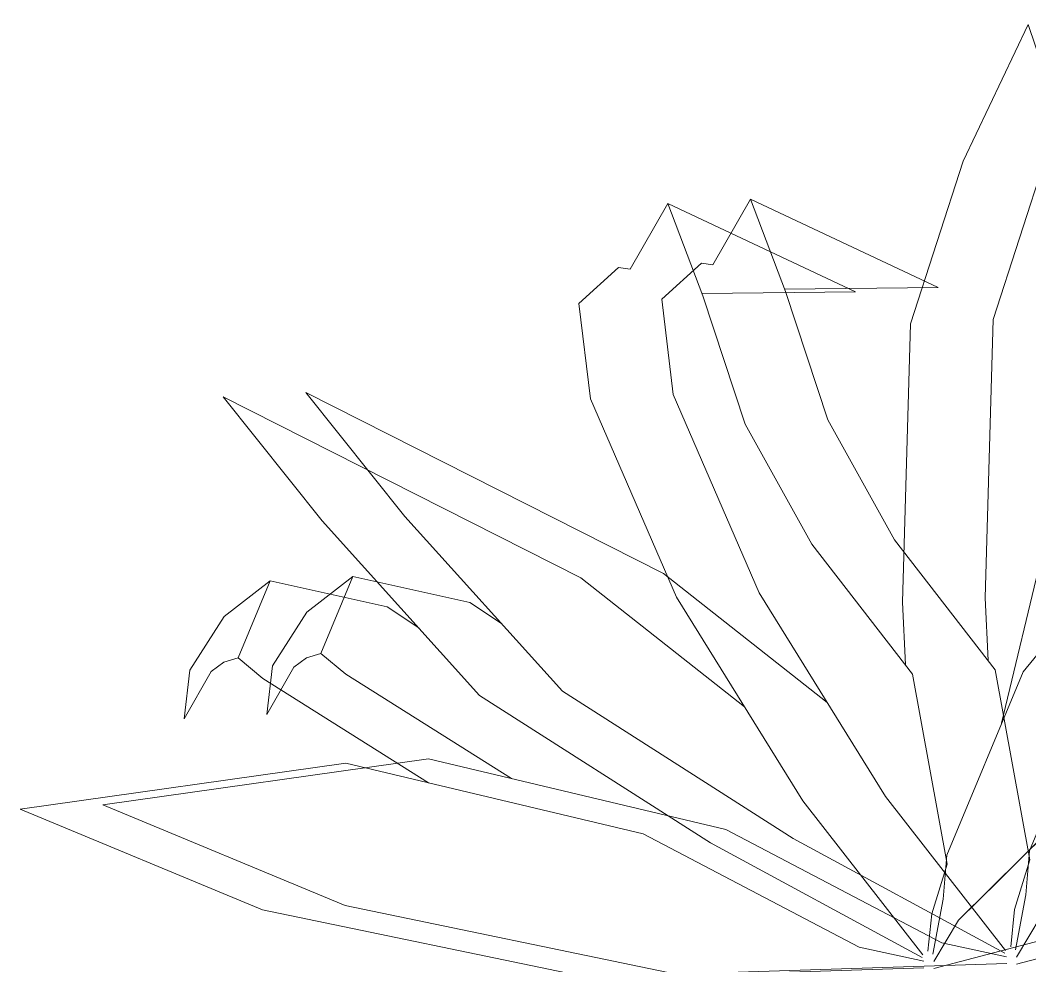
# Model space of a CAD drawing. Header units: metres. Extents: x -2370498 to 1228044, y -644254 to 236701.
# Drawn here: x -77933 to -76290, y 21479 to 23018 of the extents above; entities that cross this region are included whole.
import ezdxf

# ---------------------------------------------------------------- set-up
doc = ezdxf.new("R2010")
doc.units = ezdxf.units.M
doc.header["$MEASUREMENT"] = 0
doc.layers.add('fl', color=7, linetype='Continuous', lineweight=9, true_color=0xa3d166)

# ---------------------------------------------------------------- blocks, each defined once
blk = doc.blocks.new('FLOR 2')
for points in [[(214.40297, 128.29867), (214.37523, 128.38852), (214.32615, 128.47126), (214.27665, 128.52709), (214.29442, 128.43525), (214.34091, 128.36179), (214.39134, 128.31417), (214.40115, 128.29809)], [(214.23833, 128.43874), (214.24368, 128.45443), (214.25498, 128.46858), (214.26756, 128.47462), (214.25726, 128.46298), (214.25596, 128.45869), (214.25608, 128.45444)], [(214.26479, 128.40314), (214.25619, 128.40965), (214.23833, 128.43874), (214.25608, 128.45444), (214.26401, 128.44972), (214.30737, 128.41479)], [(214.40001, 128.29824), (214.34957, 128.34451), (214.28859, 128.39299), (214.22706, 128.41924), (214.18455, 128.43435), (214.26628, 128.35492), (214.31612, 128.32279)], [(214.39933, 128.2978), (214.34682, 128.31578), (214.28038, 128.33096), (214.21904, 128.33577), (214.19238, 128.33003), (214.18636, 128.31603), (214.18782, 128.31306), (214.17365, 128.2969), (214.20174, 128.29598), (214.2402, 128.29649), (214.2786, 128.2896), (214.32286, 128.27455), (214.37724, 128.28282), (214.3891, 128.29154), (214.39881, 128.29604)], [(214.17365, 128.2969), (214.21475, 128.25453), (214.20102, 128.29601)], [(214.39333, 128.285), (214.36018, 128.21622), (214.3404, 128.17121), (214.29752, 128.11616), (214.24817, 128.08314), (214.26876, 128.14104), (214.3325, 128.24463), (214.3747, 128.28211), (214.38626, 128.28713), (214.40009, 128.29506)], [(214.40401, 128.29607), (214.40885, 128.23168), (214.40374, 128.16372), (214.39023, 128.10369), (214.37686, 128.07992), (214.36171, 128.0783), (214.35931, 128.08057), (214.33968, 128.07181), (214.3471, 128.09892), (214.35894, 128.13551), (214.3637, 128.17423), (214.36239, 128.22096), (214.38635, 128.27047), (214.39333, 128.285), (214.40216, 128.2954)], [(214.34435, 128.25515), (214.26005, 128.20158), (214.20444, 128.18357), (214.15885, 128.1834), (214.18957, 128.21353), (214.18957, 128.21353), (214.2285, 128.24274), (214.30254, 128.27064), (214.3197, 128.27563)]]:
    blk.add_lwpolyline(points)

msp = doc.modelspace()

# ---------------------------------------------------------------- block references
at = {"layer": 'fl', "color": 65, "true_color": 0x7da45b, "xscale": -5720.642261019352, "yscale": 5720.642261019556, "zscale": 5720.642261019418, "rotation": 108.9780678550718}
for p in [(218720.65374, 1420013.98151), (218855.26451, 1420021.03702)]:
    msp.add_blockref('FLOR 2', p, dxfattribs=at)

doc.saveas('drawing.dxf')
